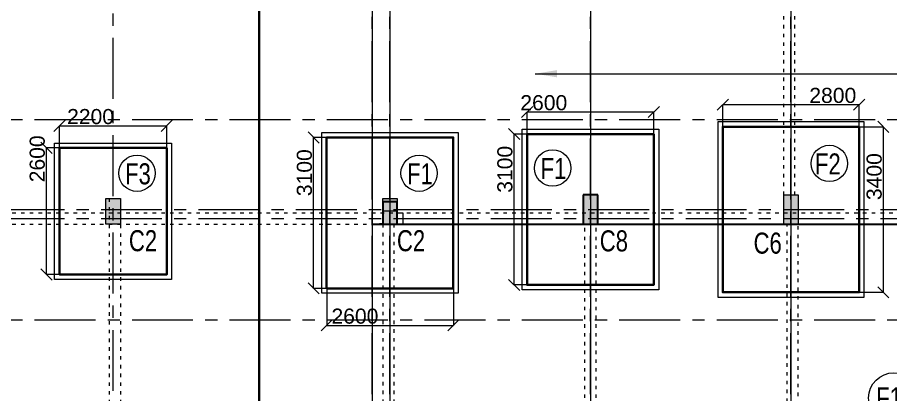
# Model space of a CAD drawing. Header units: inches. Extents: x 719368 to 6315912, y -2624014 to 446967.
# Drawn here: x 5472006 to 5489925, y -2099296 to -2091550 of the extents above; entities that cross this region are included whole.
import ezdxf

# ---------------------------------------------------------------- set-up
doc = ezdxf.new("R2010")
doc.units = ezdxf.units.IN
doc.header["$LTSCALE"] = 20
doc.header["$MEASUREMENT"] = 0
doc.header["$PDMODE"] = 3
for name, pattern in [('ACAD_ISO03W100', [30, 12, -18]), ('CENTER', [2, 1.25, -0.25, 0.25, -0.25]), ('CENTER2', [1.125, 0.75, -0.125, 0.125, -0.125])]:
    doc.linetypes.add(name, pattern=pattern)
doc.layers.get('0').update_dxf_attribs({"color": 51, "lineweight": 30})
doc.layers.get('Defpoints').update_dxf_attribs({"lineweight": 25})
for name, color, linetype, lineweight in [('COL.FILL', 6, 'Continuous', 20), ('COLUMN', 2, 'Continuous', 25), ('DIM', 7, 'Continuous', 13), ('FOOTING', 73, 'Continuous', 30), ('GRID', 202, 'CENTER', 5), ('HACHE', 6, 'Continuous', 9), ('HIDDEN', 181, 'ACAD_ISO03W100', 18), ('STAIR', 4, 'Continuous', 25), ('Text', 7, 'Continuous', 15), ('WALL', 1, 'Continuous', 18)]:
    doc.layers.add(name, color=color, linetype=linetype, lineweight=lineweight)
doc.layers.add('expension joint', color=248, linetype='Continuous')
doc.styles.add('BOLD', font='arial.ttf')
doc.styles.add('DIM SUMBI', font='arial.ttf')
doc.dimstyles.new('Copy of S3', dxfattribs={"dimtxt": 200, "dimasz": 150, "dimexe": 5, "dimexo": 5, "dimgap": 50, "dimtad": 1, "dimjust": 1, "dimdec": 0, "dimzin": 3, "dimdsep": 46, "dimtxsty": 'BOLD', "dimblk1": 'OBLIQUE', "dimblk2": 'OBLIQUE', "dimsah": 1, "dimcen": 0.0625, "dimdle": 5, "dimclrd": 230, "dimclre": 251, "dimclrt": 2, "dimadec": 0, "dimazin": 0, "dimtfac": 1, "dimtdec": 0, "dimtix": 1, "dimtofl": 0, "dimtmove": 2, "dimatfit": 3, "dimfxl": 0, "dimtolj": 1, "dimtzin": 2, "dimlwd": -1, "dimlwe": -1, "dimarcsym": 0})
doc.dimstyles.new('PL1', dxfattribs={"dimtxt": 275, "dimasz": 230, "dimexe": 0.18, "dimexo": 12, "dimgap": 30, "dimtad": 1, "dimjust": 1, "dimdec": 0, "dimzin": 0, "dimdsep": 46, "dimtxsty": 'BOLD', "dimblk": 'OBLIQUE', "dimcen": 0.09, "dimclrd": 256, "dimclre": 256, "dimadec": 0, "dimazin": 0, "dimtfac": 1, "dimtdec": 0, "dimtofl": 0, "dimtmove": 0, "dimatfit": 3, "dimfxl": 0, "dimtolj": 1, "dimtzin": 0, "dimlwd": -1, "dimlwe": -1, "dimarcsym": 0})

# ---------------------------------------------------------------- blocks, each defined once
blk = doc.blocks.new('CU')
at = {"layer": 'WALL', "linetype": 'CENTER2'}
h = blk.add_hatch(color=256, dxfattribs=at)
h.dxf.hatch_style = 1
h.paths.add_polyline_path([(0, 0.035), (0, -0.265), (0.46, -0.265), (0.46, 0.035)])
at = {"layer": 'COLUMN', "linetype": 'CENTER2'}
blk.add_lwpolyline([(0, 0.035), (0, -0.265), (0.46, -0.265), (0.46, 0.035), (0, 0.035)], dxfattribs=at)
blk = doc.blocks.new('_Oblique')
at = {"layer": 'STAIR', "color": 0, "lineweight": -2}
blk.add_line((-0.5, -0.5), (0.5, 0.5), dxfattribs=at)
blk = doc.blocks.new('*D359')
at = {"layer": 'Defpoints', "color": 0}
for p in [(5475069, -2093776), (5472869, -2094230), (5475069, -2094230)]:
    blk.add_point(p, dxfattribs=at)
at = {"layer": 'DIM'}
for p, q in [((5472869, -2094218), (5472869, -2093776)), ((5472869, -2093776), (5475069, -2093776)), ((5475069, -2094218), (5475069, -2093776))]:
    blk.add_line(p, q, dxfattribs=at)
at = {"layer": 'DIM', "xscale": 230, "yscale": 230, "zscale": 230, "rotation": 180}
blk.add_blockref('_Oblique', (5472869, -2093776), dxfattribs=at)
at = {"layer": 'DIM', "xscale": 230, "yscale": 230, "zscale": 230}
blk.add_blockref('_Oblique', (5475069, -2093776), dxfattribs=at)
at = {"layer": 'DIM', "color": 0, "insert": (5473506, -2093588), "char_height": 310, "attachment_point": 5, "style": 'BOLD'}
blk.add_mtext('\\A1;2200', dxfattribs=at)
blk = doc.blocks.new('*D360')
at = {"layer": 'Defpoints', "color": 0}
for p in [(5472602, -2094230), (5473107, -2094230), (5473115, -2096830)]:
    blk.add_point(p, dxfattribs=at)
at = {"layer": 'DIM'}
for p, q in [((5473095, -2094230), (5472601, -2094230)), ((5472602, -2096830), (5472602, -2094230)), ((5473103, -2096830), (5472601, -2096830))]:
    blk.add_line(p, q, dxfattribs=at)
at = {"layer": 'DIM', "xscale": 230, "yscale": 230, "zscale": 230}
for p, rotation in [((5472602, -2094230), 90), ((5472602, -2096830), 270)]:
    blk.add_blockref('_Oblique', p, dxfattribs=dict(at, rotation=rotation))
at = {"layer": 'DIM', "color": 0, "insert": (5472413, -2094454), "char_height": 310, "attachment_point": 5, "rotation": 90, "style": 'BOLD'}
blk.add_mtext('\\A1;2600', dxfattribs=at)
blk = doc.blocks.new('*D734')
at = {"layer": 'Defpoints', "color": 0}
for p in [(5480952, -2096666), (5478352, -2096808), (5480952, -2097875)]:
    blk.add_point(p, dxfattribs=at)
at = {"layer": 'DIM'}
for p, q in [((5480952, -2096678), (5480952, -2097875)), ((5478352, -2096820), (5478352, -2097875)), ((5478352, -2097875), (5480952, -2097875))]:
    blk.add_line(p, q, dxfattribs=at)
at = {"layer": 'DIM', "xscale": 230, "yscale": 230, "zscale": 230, "rotation": 180}
blk.add_blockref('_Oblique', (5478352, -2097875), dxfattribs=at)
at = {"layer": 'DIM', "xscale": 230, "yscale": 230, "zscale": 230}
blk.add_blockref('_Oblique', (5480952, -2097875), dxfattribs=at)
at = {"layer": 'DIM', "color": 0, "insert": (5478932, -2097687), "char_height": 310, "attachment_point": 5, "style": 'BOLD'}
blk.add_mtext('\\A1;2600', dxfattribs=at)
blk = doc.blocks.new('*D735')
at = {"layer": 'Defpoints', "color": 0}
for p in [(5478084, -2094015), (5478590, -2094015), (5478598, -2097115)]:
    blk.add_point(p, dxfattribs=at)
at = {"layer": 'DIM'}
for p, q in [((5478578, -2094015), (5478084, -2094015)), ((5478084, -2097115), (5478084, -2094015)), ((5478586, -2097115), (5478084, -2097115))]:
    blk.add_line(p, q, dxfattribs=at)
at = {"layer": 'DIM', "xscale": 230, "yscale": 230, "zscale": 230}
for p, rotation in [((5478084, -2094015), 90), ((5478084, -2097115), 270)]:
    blk.add_blockref('_Oblique', p, dxfattribs=dict(at, rotation=rotation))
at = {"layer": 'DIM', "color": 0, "insert": (5477896, -2094739), "char_height": 310, "attachment_point": 5, "rotation": 90, "style": 'BOLD'}
blk.add_mtext('\\A1;3100', dxfattribs=at)
blk = doc.blocks.new('C2')
at = {"layer": 'COLUMN'}
h = blk.add_hatch(color=7, dxfattribs=at)
h.dxf.hatch_style = 1
h.paths.add_polyline_path([(0.3, 0), (0, 0), (0, -0.6), (0.3, -0.6)])
for p, q in [((0, 0), (0, -0.6)), ((0.3, 0), (0, 0)), ((0.3, -0.6), (0.3, 0)), ((0, -0.6), (0.3, -0.6))]:
    blk.add_line(p, q, dxfattribs=at)
blk = doc.blocks.new('*D998')
at = {"layer": 'Defpoints', "color": 0}
for p in [(5485067, -2093491), (5482467, -2093945), (5485067, -2093945)]:
    blk.add_point(p, dxfattribs=at)
at = {"layer": 'DIM'}
for p, q in [((5482467, -2093933), (5482467, -2093491)), ((5482467, -2093491), (5485067, -2093491)), ((5485067, -2093933), (5485067, -2093491))]:
    blk.add_line(p, q, dxfattribs=at)
at = {"layer": 'DIM', "xscale": 230, "yscale": 230, "zscale": 230, "rotation": 180}
blk.add_blockref('_Oblique', (5482467, -2093491), dxfattribs=at)
at = {"layer": 'DIM', "xscale": 230, "yscale": 230, "zscale": 230}
blk.add_blockref('_Oblique', (5485067, -2093491), dxfattribs=at)
at = {"layer": 'DIM', "color": 0, "insert": (5482808, -2093303), "char_height": 310, "attachment_point": 5, "style": 'BOLD'}
blk.add_mtext('\\A1;2600', dxfattribs=at)
blk = doc.blocks.new('*D999')
at = {"layer": 'Defpoints', "color": 0}
for p in [(5482199, -2093945), (5482705, -2093945), (5482713, -2097045)]:
    blk.add_point(p, dxfattribs=at)
at = {"layer": 'DIM'}
for p, q in [((5482693, -2093945), (5482199, -2093945)), ((5482199, -2097045), (5482199, -2093945)), ((5482701, -2097045), (5482199, -2097045))]:
    blk.add_line(p, q, dxfattribs=at)
at = {"layer": 'DIM', "xscale": 230, "yscale": 230, "zscale": 230}
for p, rotation in [((5482199, -2093945), 90), ((5482199, -2097045), 270)]:
    blk.add_blockref('_Oblique', p, dxfattribs=dict(at, rotation=rotation))
at = {"layer": 'DIM', "color": 0, "insert": (5482011, -2094669), "char_height": 310, "attachment_point": 5, "rotation": 90, "style": 'BOLD'}
blk.add_mtext('\\A1;3100', dxfattribs=at)
blk = doc.blocks.new('*D1002')
at = {"layer": 'Defpoints', "color": 0}
for p in [(5486482, -2093342), (5486482, -2093796), (5489282, -2093796)]:
    blk.add_point(p, dxfattribs=at)
at = {"layer": 'DIM'}
for p, q in [((5486482, -2093784), (5486482, -2093341)), ((5489282, -2093342), (5486482, -2093342)), ((5489282, -2093784), (5489282, -2093341))]:
    blk.add_line(p, q, dxfattribs=at)
at = {"layer": 'DIM', "xscale": 230, "yscale": 230, "zscale": 230, "rotation": 180}
blk.add_blockref('_Oblique', (5486482, -2093342), dxfattribs=at)
at = {"layer": 'DIM', "xscale": 230, "yscale": 230, "zscale": 230}
blk.add_blockref('_Oblique', (5489282, -2093342), dxfattribs=at)
at = {"layer": 'DIM', "color": 0, "insert": (5488740, -2093153), "char_height": 310, "attachment_point": 5, "style": 'BOLD'}
blk.add_mtext('\\A1;2800', dxfattribs=at)
blk = doc.blocks.new('*D1003')
at = {"layer": 'Defpoints', "color": 0}
for p in [(5489043, -2093796), (5489778, -2093796), (5489036, -2097196)]:
    blk.add_point(p, dxfattribs=at)
at = {"layer": 'DIM'}
for p, q in [((5489055, -2093796), (5489779, -2093796)), ((5489778, -2097196), (5489778, -2093796)), ((5489048, -2097196), (5489779, -2097196))]:
    blk.add_line(p, q, dxfattribs=at)
at = {"layer": 'DIM', "xscale": 230, "yscale": 230, "zscale": 230}
for p, rotation in [((5489778, -2093796), 90), ((5489778, -2097196), 270)]:
    blk.add_blockref('_Oblique', p, dxfattribs=dict(at, rotation=rotation))
at = {"layer": 'DIM', "color": 0, "insert": (5489590, -2094819), "char_height": 310, "attachment_point": 5, "rotation": 90, "style": 'BOLD'}
blk.add_mtext('\\A1;3400', dxfattribs=at)

msp = doc.modelspace()

# ---------------------------------------------------------------- hatches: boundary and pattern name
at = {"layer": 'COL.FILL'}
for points in [[(5474119.0859, -2095795.4344), (5474119.0859, -2095265.4344), (5473819.0859, -2095265.4344), (5473819.0859, -2095795.4344)], [(5479801.5859, -2095795.6288), (5479801.5859, -2095265.6288), (5479501.5859, -2095265.6288), (5479501.5859, -2095795.6288)], [(5483916.5858, -2095195.4344), (5483616.5858, -2095195.4344), (5483616.5858, -2095795.4344), (5483916.5858, -2095795.4344)], [(5488031.5858, -2095195.6288), (5487731.5858, -2095195.6288), (5487731.5858, -2095795.6288), (5488031.5858, -2095795.6288)]]:
    msp.add_hatch(color=256, dxfattribs=at).paths.add_polyline_path(points)

# ---------------------------------------------------------------- linework, layer by layer
at = {"color": 0}
msp.add_line((5479501.5859, -2095795.4344), (5479439.0859, -2095795.4344), dxfattribs=at)
msp.add_lwpolyline([(5476966.3599, -2084284.689), (5515105.3899, -2084284.689), (5515105.3899, -2125656.412), (5476966.3599, -2125656.412)], close=True, dxfattribs=at)
at = {"layer": 'COL.FILL'}
msp.add_line((5479801.5859, -2095530.6288), (5479501.5859, -2095530.6288), dxfattribs=at)
for points in [[(5474119.0859, -2095795.4344), (5473819.0859, -2095795.4344), (5473819.0859, -2095265.4344), (5474119.0859, -2095265.4344)], [(5479801.5859, -2095795.6288), (5479501.5859, -2095795.6288), (5479501.5859, -2095265.6288), (5479801.5859, -2095265.6288)], [(5483616.5858, -2095195.4344), (5483916.5858, -2095195.4344), (5483916.5858, -2095795.4344), (5483616.5858, -2095795.4344)], [(5487731.5858, -2095195.6288), (5488031.5858, -2095195.6288), (5488031.5858, -2095795.6288), (5487731.5858, -2095795.6288)]]:
    msp.add_lwpolyline(points, close=True, dxfattribs=at)
at = {"layer": 'expension joint', "color": 3}
msp.add_line((5479271.5859, -2095795.6288), (5512491.5858, -2095795.6288), dxfattribs=at)
at = {"layer": 'FOOTING'}
for points in [[(5489281.5858, -2093795.6288), (5486481.5858, -2093795.6288), (5486481.5858, -2097195.6288), (5489281.5858, -2097195.6288)], [(5478351.5859, -2094015.4344), (5480951.5859, -2094015.4344), (5480951.5859, -2097115.4344), (5478351.5859, -2097115.4344)], [(5482466.5858, -2093945.4344), (5485066.5858, -2093945.4344), (5485066.5858, -2097045.4344), (5482466.5858, -2097045.4344)], [(5472869.0859, -2094229.8123), (5475069.0859, -2094229.8123), (5475069.0859, -2096829.8123), (5472869.0859, -2096829.8123)]]:
    msp.add_lwpolyline(points, close=True, dxfattribs=at)
at = {"layer": 'GRID', "ltscale": 50}
for p, q in [((5473969.0859, -2103219.7489), (5473969.0859, -2085956.2237)), ((5483766.5858, -2129286.9875), (5483766.5858, -2085956.4181)), ((5487881.5858, -2129286.9875), (5487881.5858, -2085956.4181)), ((5479289.0859, -2129286.7931), (5479289.0859, -2086547.5623)), ((5479289.0859, -2129286.8385), (5479289.0859, -2086547.6076)), ((5479651.5859, -2129286.9875), (5479651.5859, -2086547.7567)), ((5436358.4024, -2093645.4344), (5551358.5285, -2093645.4344)), ((5435720.6711, -2095495.4344), (5551358.5285, -2095495.4344)), ((5435720.6711, -2095680.4344), (5551358.5285, -2095680.4344)), ((5436358.4024, -2097760.4252), (5551358.5285, -2097760.4252))]:
    msp.add_line(p, q, dxfattribs=at)
at = {"layer": 'GRID', "ltscale": 0.05}
for p, q in [((5479289.0859, -2087148.5707), (5479289.0859, -2126935.9243)), ((5479651.5859, -2087148.5707), (5479651.5859, -2126935.9243)), ((5483766.5858, -2087148.5707), (5483766.5858, -2126935.9243)), ((5487881.5858, -2087148.5707), (5487881.5858, -2126935.9243))]:
    msp.add_line(p, q, dxfattribs=at)
at = {"layer": 'HACHE'}
for points in [[(5489381.5858, -2093695.6288), (5486381.5858, -2093695.6288), (5486381.5858, -2097295.6288), (5489381.5858, -2097295.6288)], [(5478251.5859, -2093915.4344), (5481051.5859, -2093915.4344), (5481051.5859, -2097215.4344), (5478251.5859, -2097215.4344)], [(5482366.5858, -2093845.4344), (5485166.5858, -2093845.4344), (5485166.5858, -2097145.4344), (5482366.5858, -2097145.4344)], [(5472769.0859, -2094129.8123), (5475169.0859, -2094129.8123), (5475169.0859, -2096929.8123), (5472769.0859, -2096929.8123)]]:
    msp.add_lwpolyline(points, close=True, dxfattribs=at)
at = {"layer": 'HIDDEN', "linetype": 'ACAD_ISO03W100', "ltscale": 0.3}
for p, q in [((5487731.5858, -2095195.4797), (5487731.5858, -2089495.4344)), ((5487961.5858, -2095195.4797), (5487961.5858, -2089495.4344)), ((5473889.0859, -2095265.4344), (5473889.0859, -2111605.389)), ((5474119.0859, -2095265.4344), (5474119.0859, -2111605.389)), ((5453179.086, -2095565.4344), (5542329.0856, -2095565.4344)), ((5453179.086, -2095795.4344), (5542329.0856, -2095795.4344)), ((5479501.5859, -2095795.4797), (5479501.5859, -2112065.389)), ((5479731.5859, -2095795.4797), (5479731.5859, -2112065.389)), ((5483651.5859, -2111605.1946), (5483651.5859, -2095795.389)), ((5483881.5859, -2111605.1946), (5483881.5859, -2095795.389)), ((5487801.5858, -2101425.4344), (5487801.5858, -2095795.4344)), ((5488031.5858, -2105985.8396), (5488031.5858, -2095795.4344))]:
    msp.add_line(p, q, dxfattribs=at)
at = {"layer": 'Text'}
for centre, radius in [((5488669.4409, -2094547.9817), 372.7728), ((5474460.4379, -2094750.0711), 372.7728), ((5480249.4746, -2094750.0711), 372.7728), ((5482989.11, -2094643.0267), 372.7728), ((5489992.7034, -2099366.1085), 517.845)]:
    msp.add_circle(centre, radius, dxfattribs=at)
at = {"layer": 'WALL'}
for points in [[(5479916.5859, -2095565.4571), (5479916.5859, -2095795.4571), (5479801.5859, -2095795.4571), (5479801.5859, -2095565.4571), (5479916.5859, -2095565.4571)], [(5479916.5859, -2095565.4797), (5479916.5859, -2095795.4797), (5479801.5859, -2095795.4797), (5479801.5859, -2095565.4797), (5479916.5859, -2095565.4797)]]:
    msp.add_lwpolyline(points, dxfattribs=at)

# ---------------------------------------------------------------- block references
at = {"color": 5, "xscale": 1000, "yscale": 1000, "zscale": 1000}
msp.add_blockref('C2', (5483616.5858, -2095195.4344), dxfattribs=at)
msp.add_blockref('C2', (5483616.5858, -2095195.4344), dxfattribs=at)
msp.add_blockref('C2', (5483616.5858, -2095195.4344), dxfattribs=at)
at = {"linetype": 'CENTER2', "xscale": 1000, "yscale": 1000, "zscale": 1000, "rotation": 270}
msp.add_blockref('CU', (5479766.5859, -2095335.4797), dxfattribs=at)

# ---------------------------------------------------------------- texts
at = {"layer": 'Text', "style": 'DIM SUMBI', "width": 0.75}
for s, p in [('F2', (5488373.5436, -2094775.5427)), ('F3', (5474214.3203, -2094977.6321)), ('F1', (5480003.3571, -2094977.6321)), ('F1', (5482742.9925, -2094870.5876)), ('C2', (5474293.0628, -2096351.7727)), ('C2', (5479794.3128, -2096351.7727)), ('C8', (5483957.2317, -2096355.4073)), ('C6', (5487113.7132, -2096401.5214)), ('F10', (5489630.4215, -2099580.963))]:
    msp.add_text(s, height=432.432, dxfattribs=at).set_placement(p)

# ---------------------------------------------------------------- dimensions: what is measured, and where the dimension line sits
at = {"layer": 'DIM'}
for base, p1, p2, picture, middle in [((5485066.5858, -2093491.4295), (5482466.5858, -2093945.4344), (5485066.5858, -2093945.4344), '*D998', (5482808.3754, -2093491.4295)), ((5475069.0859, -2093775.8074), (5472869.0859, -2094229.8123), (5475069.0859, -2094229.8123), '*D359', (5473506.3576, -2093775.8074)), ((5480951.5859, -2097875.0738), (5478351.5859, -2096808.4595), (5480951.5859, -2096666.1572), '*D734', (5478931.6385, -2097875.0738))]:
    dim = msp.add_linear_dim(base=base, p1=p1, p2=p2, dimstyle='PL1', override={"dimtxt": 310}, dxfattribs=at)
    dim.commit()
    dim.dimension.update_dxf_attribs({"geometry": picture, "text_midpoint": middle, "dimtype": 160})
for base, p1, p2, angle, picture, middle in [((5486481.5858, -2093341.6238), (5489281.5858, -2093795.6288), (5486481.5858, -2093795.6288), 180, '*D1002', (5488739.7962, -2093341.6238)), ((5482199.0581, -2093945.4344), (5482712.6035, -2097045.4344), (5482704.7913, -2093945.4344), 270, '*D999', (5482199.0581, -2094669.2546)), ((5489778.4243, -2093795.6288), (5489035.5681, -2097195.6288), (5489043.3803, -2093795.6288), 270, '*D1003', (5489778.4243, -2094819.449)), ((5472601.5581, -2094229.8123), (5473115.1035, -2096829.8123), (5473107.2914, -2094229.8123), 270, '*D360', (5472601.5581, -2094453.6325)), ((5478084.0581, -2094015.4344), (5478597.6035, -2097115.4344), (5478589.7914, -2094015.4344), 270, '*D735', (5478084.0581, -2094739.2546))]:
    dim = msp.add_linear_dim(base=base, p1=p1, p2=p2, angle=angle, dimstyle='PL1', override={"dimtxt": 310}, dxfattribs=at)
    dim.commit()
    dim.dimension.update_dxf_attribs({"geometry": picture, "text_midpoint": middle, "dimtype": 160})

# ---------------------------------------------------------------- leaders
msp.add_leader([(5482630.2657, -2092705.8202), (5493572.8782, -2092705.8202)], dimstyle='Copy of S3', override={"dimasz": 450, "dimtad": 0, "dimfxlon": 1}, dxfattribs=at)

doc.saveas('drawing.dxf')
